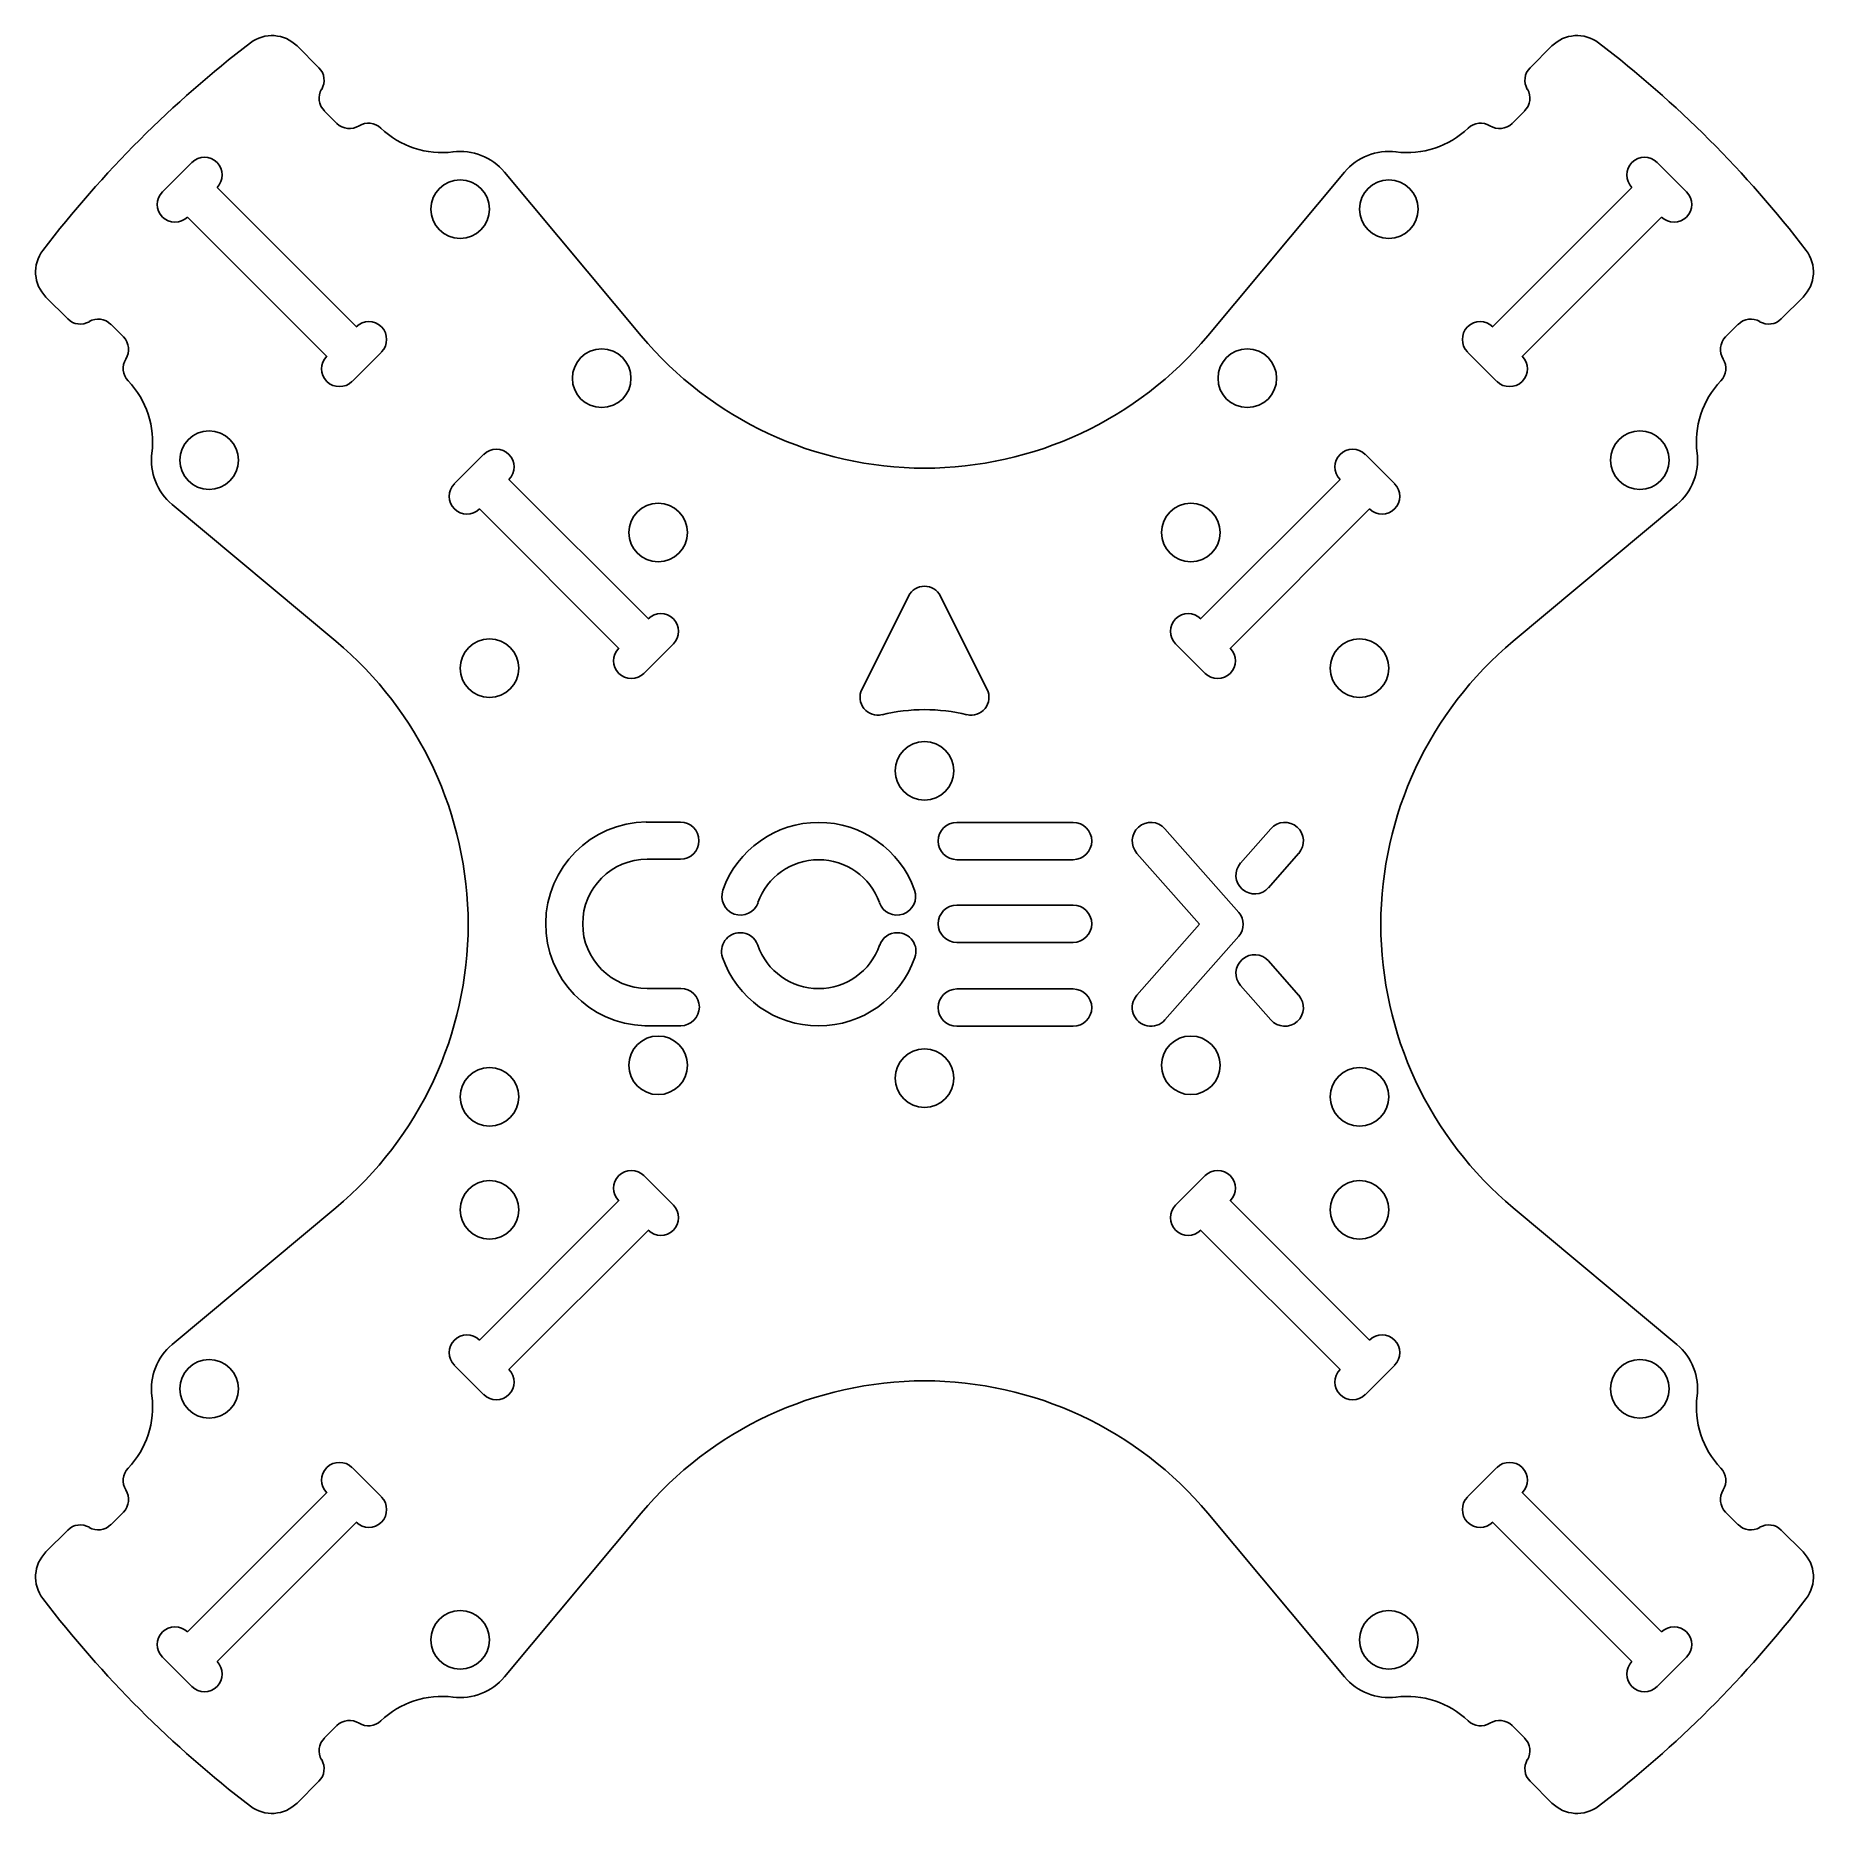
# Model space of a CAD drawing. Header units: millimetres. Extents: x -50 to 50, y -50 to 50.
import ezdxf

# ---------------------------------------------------------------- set-up
doc = ezdxf.new("R2010")
doc.units = ezdxf.units.MM

msp = doc.modelspace()

# ---------------------------------------------------------------- linework, layer by layer
at = {"color": 7, "linetype": 'Continuous', "lineweight": 25}
for p, q in [((-34.11, 48.25), (-35.33, 49.48)), ((35.33, 49.48), (34.11, 48.25)), ((-33.09, 45.11), (-33.8, 45.82)), ((33.8, 45.82), (33.09, 45.11)), ((-41.26, 42.92), (-42.92, 41.26)), ((-15.96, 33.16), (-23.65, 42.37)), ((23.65, 42.37), (15.96, 33.16)), ((42.92, 41.26), (41.26, 42.92)), ((-31.99, 33.65), (-39.84, 41.5)), ((39.84, 41.5), (31.99, 33.65)), ((-41.5, 39.84), (-33.65, 31.99)), ((33.65, 31.99), (41.5, 39.84)), ((-49.48, 35.33), (-48.25, 34.11)), ((48.25, 34.11), (49.48, 35.33)), ((-45.82, 33.8), (-45.11, 33.09)), ((45.11, 33.09), (45.82, 33.8)), ((-32.24, 30.58), (-30.58, 32.24)), ((30.58, 32.24), (32.24, 30.58)), ((-24.82, 26.48), (-26.48, 24.82)), ((26.48, 24.82), (24.82, 26.48)), ((-15.55, 17.21), (-23.4, 25.06)), ((23.4, 25.06), (15.55, 17.21)), ((-42.37, 23.65), (-33.16, 15.96)), ((-25.06, 23.4), (-17.21, 15.55)), ((17.21, 15.55), (25.06, 23.4)), ((33.16, 15.96), (42.37, 23.65)), ((-0.89, 18.5), (-3.53, 13.23)), ((3.53, 13.23), (0.89, 18.5)), ((-15.8, 14.14), (-14.14, 15.8)), ((14.14, 15.8), (15.8, 14.14)), ((-13.75, 5.77), (-15.67, 5.77)), ((8.37, 5.75), (1.82, 5.75)), ((17.7, 0.67), (13.54, 5.39)), ((19.5, 5.39), (17.8, 3.46)), ((-15.61, 3.67), (-13.75, 3.67)), ((1.82, 3.65), (8.37, 3.65)), ((11.96, 4), (15.49, 0.01)), ((19.37, 2.07), (21.07, 4)), ((8.37, 1.09), (1.82, 1.09)), ((15.49, 0.01), (11.96, -3.98)), ((-10.38, -0.46), (-10.38, -0.46)), ((-1.53, -0.46), (-1.53, -0.46)), ((13.54, -5.37), (17.7, -0.65)), ((1.82, -1.01), (8.37, -1.01)), ((21.07, -3.98), (19.37, -2.05)), ((-13.73, -3.6), (-15.61, -3.6)), ((8.37, -3.63), (1.82, -3.63)), ((17.8, -3.44), (19.5, -5.37)), ((-15.75, -5.7), (-13.73, -5.7)), ((1.82, -5.73), (8.37, -5.73)), ((-14.14, -15.8), (-15.8, -14.14)), ((15.8, -14.14), (14.14, -15.8)), ((-33.16, -15.96), (-42.37, -23.65)), ((-17.21, -15.55), (-25.06, -23.4)), ((25.06, -23.4), (17.21, -15.55)), ((42.37, -23.65), (33.16, -15.96)), ((-23.4, -25.06), (-15.55, -17.21)), ((15.55, -17.21), (23.4, -25.06)), ((-26.48, -24.82), (-24.82, -26.48)), ((24.82, -26.48), (26.48, -24.82)), ((-30.58, -32.24), (-32.24, -30.58)), ((32.24, -30.58), (30.58, -32.24)), ((-33.65, -31.99), (-41.5, -39.84)), ((41.5, -39.84), (33.65, -31.99)), ((-45.11, -33.09), (-45.82, -33.8)), ((-39.84, -41.5), (-31.99, -33.65)), ((-23.65, -42.37), (-15.96, -33.16)), ((15.96, -33.16), (23.65, -42.37)), ((31.99, -33.65), (39.84, -41.5)), ((45.82, -33.8), (45.11, -33.09)), ((-48.25, -34.11), (-49.48, -35.33)), ((49.48, -35.33), (48.25, -34.11)), ((-42.92, -41.26), (-41.26, -42.92)), ((41.26, -42.92), (42.92, -41.26)), ((-33.8, -45.82), (-33.09, -45.11)), ((33.09, -45.11), (33.8, -45.82)), ((-35.33, -49.48), (-34.11, -48.25)), ((34.11, -48.25), (35.33, -49.48))]:
    msp.add_line(p, q, dxfattribs=at)
for centre in [(-26.15, 40.29), (26.15, 40.29), (-18.18, 30.76), (18.18, 30.76), (-40.29, 26.15), (40.29, 26.15), (-15, 22.07), (15, 22.07), (-24.5, 14.43), (24.5, 14.43), (0, 8.65), (-15, -7.93), (0, -8.65), (15, -7.93), (-24.5, -9.7), (24.5, -9.7), (-24.5, -16.07), (24.5, -16.07), (-40.29, -26.15), (40.29, -26.15), (-26.15, -40.29), (26.15, -40.29)]:
    msp.add_circle(centre, 1.65, dxfattribs=at)
for centre, radius, start, end in [((36.75, 48.06), 2, 52.5986, 135), ((0, 0), 62.5, 127.4014, 142.5986), ((-36.75, 48.06), 2, 45, 127.4014), ((0, 0), 62.5, 37.4014, 52.5986), ((-34.81, 47.54), 1, 329.4775, 45), ((34.81, 47.54), 1, 135, 210.5225), ((-33.09, 46.53), 1, 149.4775, 225), ((33.09, 46.53), 1, 315, 30.5225), ((-32.38, 45.82), 1, 225, 302.3937), ((-31.31, 44.13), 1, 46.3675, 122.3937), ((31.31, 44.13), 1, 57.6063, 133.6325), ((32.38, 45.82), 1, 237.6063, 315), ((-27.17, 48.47), 5, 226.3675, 277.1533), ((27.17, 48.47), 5, 262.8467, 313.6325), ((-40.55, 42.21), 1, 315, 135), ((-26.15, 40.29), 3.25, 39.8915, 97.1533), ((26.15, 40.29), 3.25, 82.8467, 140.1085), ((40.55, 42.21), 1, 45, 225), ((-42.21, 40.55), 1, 135, 315), ((42.21, 40.55), 1, 225, 45), ((-48.06, 36.75), 2, 142.5986, 225), ((48.06, 36.75), 2, 315, 37.4014), ((-47.54, 34.81), 1, 225, 300.5225), ((-46.53, 33.09), 1, 45, 120.5225), ((46.53, 33.09), 1, 59.4775, 135), ((47.54, 34.81), 1, 239.4775, 315), ((-45.82, 32.38), 1, 327.6063, 45), ((-31.29, 32.95), 1, 315, 135), ((0, 46.5), 20.8, 219.8915, 320.1085), ((31.29, 32.95), 1, 45, 225), ((45.82, 32.38), 1, 135, 212.3937), ((-44.13, 31.31), 1, 147.6063, 223.6325), ((-32.95, 31.29), 1, 135, 315), ((32.95, 31.29), 1, 225, 45), ((44.13, 31.31), 1, 316.3675, 32.3937), ((-48.47, 27.17), 5, 352.8467, 43.6325), ((48.47, 27.17), 5, 136.3675, 187.1533), ((-40.29, 26.15), 3.25, 172.8467, 230.1085), ((-24.11, 25.77), 1, 315, 135), ((24.11, 25.77), 1, 45, 225), ((40.29, 26.15), 3.25, 309.8915, 7.1533), ((-25.77, 24.11), 1, 135, 315), ((25.77, 24.11), 1, 225, 45), ((0, 18.05), 1, 26.5651, 153.4349), ((-14.85, 16.51), 1, 315, 135), ((14.85, 16.51), 1, 45, 225), ((-46.5, 0), 20.8, 309.8915, 50.1085), ((-16.51, 14.85), 1, 135, 315), ((16.51, 14.85), 1, 225, 45), ((46.5, 0), 20.8, 129.8915, 230.1085), ((-2.63, 12.79), 1, 153.4349, 283.8462), ((2.63, 12.79), 1, 256.1538, 26.5651), ((0, 2.1), 10, 76.1538, 103.8462), ((-15.59, 0.04), 5.74, 90.7469, 268.4013), ((-13.75, 4.72), 1.05, 270, 90), ((-5.96, 0.02), 5.73, 19.5975, 160.4025), ((1.82, 4.7), 1.05, 90, 270), ((8.37, 4.7), 1.05, 270, 90), ((12.75, 4.7), 1.05, 41.4292, 221.4292), ((20.29, 4.7), 1.05, 318.5811, 138.5811), ((-15.61, 0.04), 3.64, 90, 270), ((-5.96, 0.02), 3.63, 19.5975, 160.4025), ((18.59, 2.77), 1.05, 138.5811, 318.5811), ((-10.36, 1.58), 1.05, 160.4025, 340.4025), ((-1.55, 1.58), 1.05, 199.5975, 19.5975), ((1.82, 0.04), 1.05, 90, 270), ((8.37, 0.04), 1.05, 270, 90), ((16.95, 0.01), 1, 318.584, 41.4292), ((-10.38, -1.51), 1.05, 90, 199.0569), ((-10.38, -1.51), 1.05, 19.0586, 90), ((-1.53, -1.51), 1.05, 90, 160.9414), ((-1.53, -1.51), 1.05, 340.9431, 90), ((-5.96, 0.02), 5.73, 199.0569, 340.9431), ((-5.96, 0.02), 3.63, 199.0586, 340.9414), ((18.59, -2.75), 1.05, 41.4168, 221.4168), ((-13.73, -4.65), 1.05, 270, 90), ((1.82, -4.68), 1.05, 90, 270), ((8.37, -4.68), 1.05, 270, 90), ((12.75, -4.68), 1.05, 138.584, 318.584), ((20.29, -4.68), 1.05, 221.4168, 41.4168), ((-16.51, -14.85), 1, 45, 225), ((16.51, -14.85), 1, 315, 135), ((-14.85, -16.51), 1, 225, 45), ((14.85, -16.51), 1, 135, 315), ((-40.29, -26.15), 3.25, 129.8915, 187.1533), ((-25.77, -24.11), 1, 45, 225), ((25.77, -24.11), 1, 315, 135), ((40.29, -26.15), 3.25, 352.8467, 50.1085), ((-24.11, -25.77), 1, 225, 45), ((0, -46.5), 20.8, 39.8915, 140.1085), ((24.11, -25.77), 1, 135, 315), ((-48.47, -27.17), 5, 316.3675, 7.1533), ((48.47, -27.17), 5, 172.8467, 223.6325), ((-44.13, -31.31), 1, 136.3675, 212.3937), ((-32.95, -31.29), 1, 45, 225), ((32.95, -31.29), 1, 315, 135), ((44.13, -31.31), 1, 327.6063, 43.6325), ((-45.82, -32.38), 1, 315, 32.3937), ((45.82, -32.38), 1, 147.6063, 225), ((-31.29, -32.95), 1, 225, 45), ((31.29, -32.95), 1, 135, 315), ((-47.54, -34.81), 1, 59.4775, 135), ((-46.53, -33.09), 1, 239.4775, 315), ((46.53, -33.09), 1, 225, 300.5225), ((47.54, -34.81), 1, 45, 120.5225), ((-48.06, -36.75), 2, 135, 217.4014), ((48.06, -36.75), 2, 322.5986, 45), ((0, 0), 62.5, 217.4014, 232.5986), ((0, 0), 62.5, 307.4014, 322.5986), ((-42.21, -40.55), 1, 45, 225), ((42.21, -40.55), 1, 315, 135), ((-40.55, -42.21), 1, 225, 45), ((40.55, -42.21), 1, 135, 315), ((-26.15, -40.29), 3.25, 262.8467, 320.1085), ((26.15, -40.29), 3.25, 219.8915, 277.1533), ((-27.17, -48.47), 5, 82.8467, 133.6325), ((27.17, -48.47), 5, 46.3675, 97.1533), ((-32.38, -45.82), 1, 57.6063, 135), ((-31.31, -44.13), 1, 237.6063, 313.6325), ((31.31, -44.13), 1, 226.3675, 302.3937), ((32.38, -45.82), 1, 45, 122.3937), ((-33.09, -46.53), 1, 135, 210.5225), ((33.09, -46.53), 1, 329.4775, 45), ((-34.81, -47.54), 1, 315, 30.5225), ((34.81, -47.54), 1, 149.4775, 225), ((-36.75, -48.06), 2, 232.5986, 315), ((36.75, -48.06), 2, 225, 307.4014)]:
    msp.add_arc(centre, radius, start, end, dxfattribs=at)

doc.saveas('drawing.dxf')
